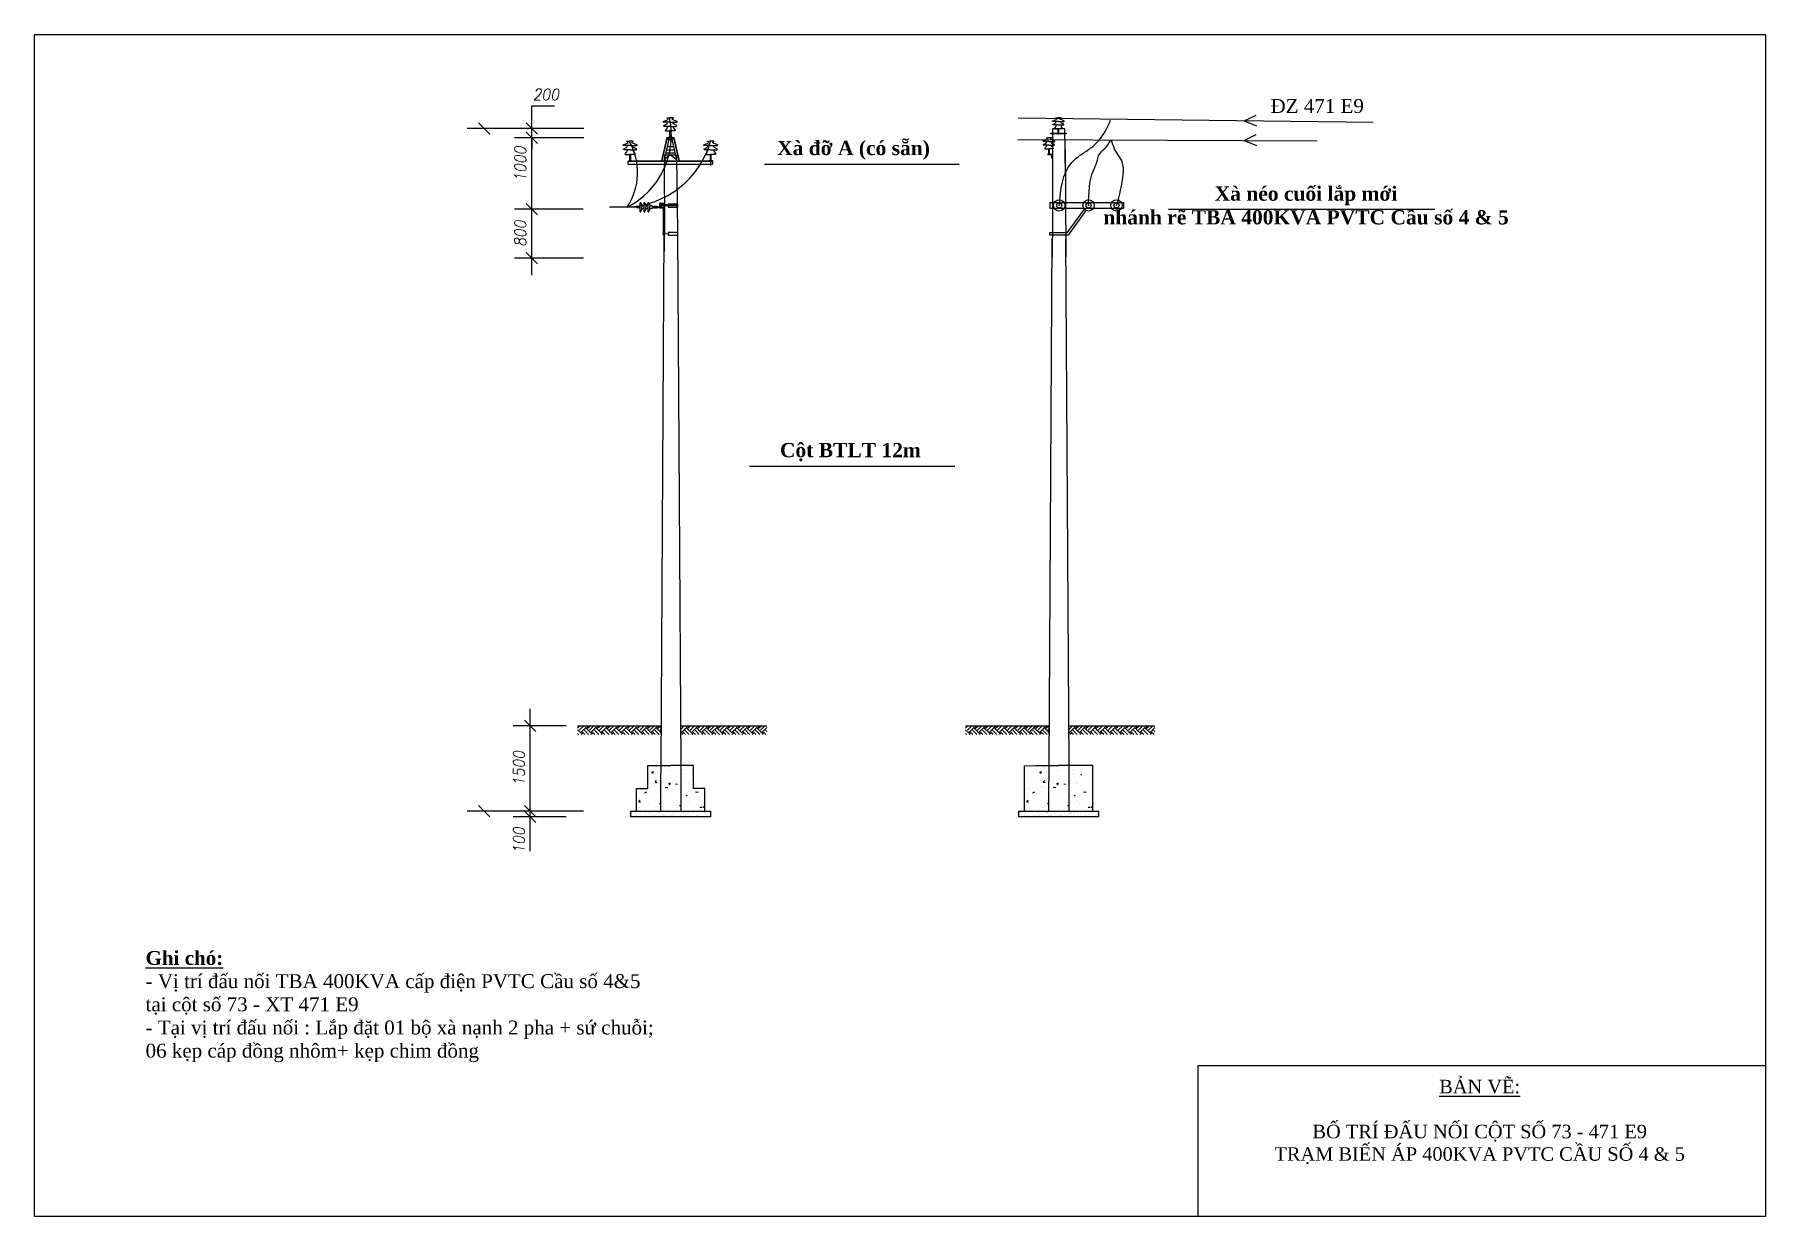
# Model space of a CAD drawing. Header units: inches. Extents: x -246336 to 136055, y -106871 to 69513.
# Drawn here: x -163441 to -142913, y -23762 to -9736 of the extents above; entities that cross this region are included whole.
import ezdxf

# ---------------------------------------------------------------- set-up
doc = ezdxf.new("R2010")
doc.units = ezdxf.units.IN
doc.header["$MEASUREMENT"] = 0
for name, pattern in [('ACAD_ISO10W100', [18.5, 12, -3, 0.5, -3]), ('DASHDOTX2', [2, 1, -0.5, 0, -0.5]), ('DASHED2', [0.375, 0.25, -0.125]), ('DASHEDX2', [1.5, 1, -0.5])]:
    doc.linetypes.add(name, pattern=pattern)
doc.layers.add('XA-TT1', color=7, linetype='Continuous')
doc.layers.add('XA-TT2', color=7, linetype='Continuous')
doc.styles.add('COM2', font='complex.shx', dxfattribs={"width": 0.9, "oblique": 10, "height": 2})
doc.styles.get("Standard").update_dxf_attribs({"font": 'VNTIME_0.TTF', "height": 86})
doc.styles.add('VIET25', font='VNTIME_0.TTF', dxfattribs={"height": 2.5})
doc.styles.add('VIET4', font='Vhtime.ttf', dxfattribs={"height": 4})

# ---------------------------------------------------------------- blocks, each defined once
blk = doc.blocks.new('*X142')
at = {"color": 0}
for p, q in [((96.01, 146.11), (96.01, 146.11)), ((98.68, 145.99), (98.68, 145.99)), ((99.67, 146.04), (99.67, 146.04)), ((96.02, 143.96), (96.02, 143.96)), ((96.08, 145.77), (96.08, 145.77)), ((96.48, 144.99), (96.83, 145.12)), ((96.48, 144.99), (96.73, 144.82)), ((97.06, 145.44), (97.06, 145.44)), ((97.08, 144.06), (97.08, 144.06)), ((97.08, 143.22), (97.32, 143.51)), ((97.08, 143.22), (97.38, 143.19)), ((97.14, 145.72), (97.14, 145.72)), ((97.34, 145.93), (97.34, 145.93)), ((97.68, 143.45), (97.68, 143.45)), ((97.91, 144.21), (97.91, 144.21)), ((99.46, 142.98), (99.81, 143.11)), ((99.46, 142.98), (99.71, 142.81)), ((99.6, 144.38), (99.6, 144.38)), ((99.73, 145.32), (99.73, 145.32)), ((100.35, 143.34), (100.35, 143.34)), ((100.74, 144.15), (100.74, 144.15)), ((101.07, 144.63), (101.07, 144.63)), ((101.34, 145.88), (101.34, 145.88)), ((101.94, 143.05), (101.94, 143.05)), ((102.2, 144.75), (102.2, 144.75)), ((102.32, 144.79), (102.32, 144.79)), ((102.4, 145.21), (102.4, 145.21)), ((102.9, 143.07), (102.9, 143.07)), ((103.02, 143.23), (103.02, 143.23)), ((103.65, 144.65), (103.65, 144.65)), ((103.66, 144.59), (103.79, 144.64)), ((103.66, 144.59), (103.79, 144.5)), ((94.18, 139.77), (94.43, 140.06)), ((94.39, 140.38), (94.39, 140.38)), ((94.45, 142.04), (94.45, 142.04)), ((94.71, 141.99), (94.71, 141.99)), ((95.26, 141.36), (95.61, 141.5)), ((95.28, 140.27), (95.28, 140.27)), ((96.6, 142.24), (96.6, 142.24)), ((96.96, 140.73), (96.96, 140.73)), ((97.02, 142.39), (97.02, 142.39)), ((98.44, 140.68), (98.44, 140.68)), ((98.84, 142.34), (99.28, 142.27)), ((99.54, 142.71), (99.54, 142.71)), ((99.69, 140.85), (99.69, 140.85)), ((99.76, 142.65), (99.76, 142.65)), ((100.66, 142.9), (100.96, 142.88)), ((101.01, 142.82), (101.01, 142.82)), ((101.59, 141.1), (101.59, 141.1)), ((102.05, 140.67), (102.05, 140.67)), ((102.45, 140.96), (102.7, 140.8)), ((103.1, 140), (103.1, 140)), ((103.85, 141.3), (103.85, 141.3)), ((104.17, 141.51), (104.62, 141.45)), ((104.71, 140.56), (104.71, 140.56)), ((104.74, 141.51), (104.74, 141.51)), ((93.97, 138.29), (93.97, 138.29)), ((94.18, 139.77), (94.48, 139.74)), ((94.33, 138.71), (94.33, 138.71)), ((97.13, 138.71), (97.13, 138.71)), ((97.77, 139.46), (98.07, 139.43)), ((98.38, 138.87), (98.38, 138.87)), ((100.27, 139.12), (100.27, 139.12)), ((101.36, 139.14), (101.66, 139.12)), ((103.43, 139.54), (103.43, 139.54)), ((104.68, 139.7), (104.68, 139.7)), ((104.94, 138.83), (105.24, 138.8)), ((105.43, 138.95), (105.68, 138.78)), ((105.77, 139.89), (105.77, 139.89))]:
    blk.add_line(p, q, dxfattribs=at)
blk = doc.blocks.new('*X141')
at = {"color": 0}
for p, q in [((84.21, 152.71), (84.63, 153.13)), ((84.85, 151.81), (84.21, 152.45)), ((84.52, 152.36), (85.29, 153.13)), ((84.85, 152.03), (85.74, 152.91)), ((86.16, 151.61), (85.41, 152.36)), ((85.96, 152.91), (85.74, 153.13)), ((86.62, 151.81), (85.74, 152.69)), ((85.96, 152.69), (86.4, 153.13)), ((86.29, 152.36), (87.06, 153.13)), ((86.62, 152.03), (87.5, 152.91)), ((87.93, 151.61), (87.17, 152.36)), ((88.39, 151.81), (87.5, 152.69)), ((87.73, 152.91), (87.51, 153.13)), ((87.73, 152.69), (88.17, 153.13)), ((88.06, 152.36), (88.83, 153.13)), ((88.39, 152.03), (89.27, 152.91)), ((89.69, 151.61), (88.94, 152.36)), ((89.49, 152.91), (89.27, 153.13)), ((90.16, 151.81), (89.27, 152.69)), ((89.49, 152.69), (89.93, 153.13)), ((89.82, 152.36), (90.6, 153.13)), ((90.16, 152.03), (91.04, 152.91)), ((91.46, 151.61), (90.71, 152.36)), ((91.26, 152.91), (91.04, 153.13)), ((91.92, 151.81), (91.04, 152.69)), ((91.26, 152.69), (91.7, 153.13)), ((91.59, 152.36), (92.36, 153.13)), ((91.92, 152.03), (92.81, 152.91)), ((93.23, 151.61), (92.48, 152.36)), ((93.03, 152.91), (92.81, 153.13)), ((93.69, 151.81), (92.81, 152.69)), ((93.03, 152.69), (93.47, 153.13)), ((93.36, 152.36), (94.13, 153.13)), ((93.69, 152.03), (94.58, 152.91)), ((95, 151.61), (94.24, 152.36)), ((94.8, 152.91), (94.58, 153.13)), ((95.46, 151.81), (94.58, 152.69)), ((94.8, 152.69), (95.24, 153.13)), ((95.13, 152.36), (95.9, 153.13)), ((95.46, 152.03), (96.34, 152.91)), ((96.77, 151.61), (96.01, 152.36)), ((97.23, 151.81), (96.34, 152.69)), ((96.56, 152.91), (96.35, 153.13)), ((96.56, 152.69), (97, 153.13)), ((96.9, 152.36), (97.67, 153.13)), ((97.23, 152.03), (98.11, 152.91)), ((98.53, 151.61), (97.78, 152.36)), ((98.33, 152.91), (98.11, 153.13)), ((98.85, 151.95), (98.11, 152.69)), ((98.33, 152.69), (98.77, 153.13)), ((98.66, 152.36), (98.86, 152.55)), ((102.29, 152.45), (102.97, 153.13)), ((102.29, 153.11), (102.31, 153.13)), ((102.53, 152.03), (103.41, 152.91)), ((103.84, 151.61), (103.08, 152.36)), ((104.3, 151.81), (103.41, 152.69)), ((103.64, 152.91), (103.42, 153.13)), ((103.64, 152.69), (104.08, 153.13)), ((103.97, 152.36), (104.74, 153.13)), ((104.3, 152.03), (105.18, 152.91)), ((105.6, 151.61), (104.85, 152.36)), ((105.4, 152.91), (105.18, 153.13)), ((106.07, 151.81), (105.18, 152.69)), ((105.4, 152.69), (105.84, 153.13)), ((105.73, 152.36), (106.51, 153.13)), ((106.07, 152.03), (106.95, 152.91)), ((107.37, 151.61), (106.62, 152.36)), ((107.17, 152.91), (106.95, 153.13)), ((107.83, 151.81), (106.95, 152.69)), ((107.17, 152.69), (107.61, 153.13)), ((107.5, 152.36), (108.27, 153.13)), ((107.83, 152.03), (108.72, 152.91)), ((109.14, 151.61), (108.39, 152.36)), ((108.94, 152.91), (108.72, 153.13)), ((109.6, 151.81), (108.72, 152.69)), ((108.94, 152.69), (109.38, 153.13)), ((109.27, 152.36), (110.04, 153.13)), ((109.6, 152.03), (110.49, 152.91)), ((110.91, 151.61), (110.15, 152.36)), ((110.71, 152.91), (110.49, 153.13)), ((111.37, 151.81), (110.49, 152.69)), ((110.71, 152.69), (111.15, 153.13)), ((111.04, 152.36), (111.81, 153.13)), ((111.37, 152.03), (112.25, 152.91)), ((112.68, 151.61), (111.92, 152.36)), ((113.14, 151.81), (112.25, 152.69)), ((112.47, 152.91), (112.26, 153.13)), ((112.47, 152.69), (112.91, 153.13)), ((112.81, 152.36), (113.58, 153.13)), ((113.14, 152.03), (114.02, 152.91)), ((114.44, 151.61), (113.69, 152.36)), ((114.24, 152.91), (114.02, 153.13)), ((114.9, 151.81), (114.02, 152.69)), ((114.24, 152.69), (114.68, 153.13)), ((114.57, 152.36), (115.34, 153.13)), ((114.9, 152.03), (115.79, 152.91)), ((116.21, 151.61), (115.46, 152.36)), ((116.01, 152.91), (115.79, 153.13)), ((116.67, 151.81), (115.79, 152.69)), ((116.01, 152.69), (116.45, 153.13)), ((116.34, 152.36), (117.11, 153.13)), ((116.67, 152.03), (117.46, 152.82)), ((117.46, 152.12), (117.23, 152.36)), ((84.39, 151.61), (84.21, 151.79)), ((84.87, 151.61), (85.07, 151.81)), ((85.5, 151.61), (85.07, 152.03)), ((86.64, 151.61), (86.84, 151.81)), ((87.26, 151.61), (86.84, 152.03)), ((88.41, 151.61), (88.61, 151.81)), ((89.03, 151.61), (88.61, 152.03)), ((90.18, 151.61), (90.38, 151.81)), ((90.8, 151.61), (90.38, 152.03)), ((91.94, 151.61), (92.14, 151.81)), ((92.57, 151.61), (92.14, 152.03)), ((93.71, 151.61), (93.91, 151.81)), ((94.34, 151.61), (93.91, 152.03)), ((95.48, 151.61), (95.68, 151.81)), ((96.1, 151.61), (95.68, 152.03)), ((97.25, 151.61), (97.45, 151.81)), ((97.87, 151.61), (97.45, 152.03)), ((102.53, 151.81), (102.3, 152.04)), ((102.55, 151.61), (102.75, 151.81)), ((103.17, 151.61), (102.75, 152.03)), ((104.32, 151.61), (104.52, 151.81)), ((104.94, 151.61), (104.52, 152.03)), ((106.09, 151.61), (106.29, 151.81)), ((106.71, 151.61), (106.29, 152.03)), ((107.85, 151.61), (108.05, 151.81)), ((108.48, 151.61), (108.05, 152.03)), ((109.62, 151.61), (109.82, 151.81)), ((110.25, 151.61), (109.82, 152.03)), ((111.39, 151.61), (111.59, 151.81)), ((112.01, 151.61), (111.59, 152.03)), ((113.16, 151.61), (113.36, 151.81)), ((113.78, 151.61), (113.36, 152.03)), ((114.92, 151.61), (115.13, 151.81)), ((115.55, 151.61), (115.13, 152.03)), ((116.69, 151.61), (116.89, 151.81)), ((117.32, 151.61), (116.89, 152.03))]:
    blk.add_line(p, q, dxfattribs=at)
blk = doc.blocks.new('*X140')
at = {"color": 0}
for p, q in [((93.65, 137.9), (93.65, 137.9)), ((93.76, 137.84), (93.76, 137.84)), ((93.91, 137.94), (93.91, 137.94)), ((94.02, 137.32), (94.02, 137.32)), ((94.32, 137.99), (94.32, 137.99)), ((94.51, 137.36), (94.51, 137.36)), ((94.56, 137.99), (94.56, 137.99)), ((94.62, 137.78), (94.62, 137.78)), ((94.65, 137.91), (94.65, 137.91)), ((95, 138.08), (95, 138.08)), ((95.08, 137.51), (95.08, 137.51)), ((95.1, 137.98), (95.1, 137.98)), ((95.26, 138.11), (95.26, 138.11)), ((95.31, 137.85), (95.31, 137.85)), ((95.32, 137.34), (95.32, 137.34)), ((95.97, 137.83), (95.97, 137.83)), ((96.07, 137.36), (96.07, 137.36)), ((96.59, 137.95), (96.59, 137.95)), ((96.6, 137.33), (96.6, 137.33)), ((96.66, 137.98), (96.66, 137.98)), ((96.87, 137.85), (96.87, 137.85)), ((97.08, 137.49), (97.08, 137.49)), ((97.18, 137.41), (97.18, 137.41)), ((97.28, 137.85), (97.28, 137.85)), ((97.63, 137.37), (97.63, 137.37)), ((97.95, 137.38), (97.95, 137.38)), ((98.15, 137.2), (98.15, 137.2)), ((98.22, 137.99), (98.22, 137.99)), ((98.41, 137.23), (98.41, 137.23)), ((98.43, 137.85), (98.43, 137.85)), ((98.56, 137.84), (98.56, 137.84)), ((98.59, 137.93), (98.59, 137.93)), ((98.68, 137.85), (98.68, 137.85)), ((98.81, 137.29), (98.81, 137.29)), ((99.11, 137.45), (99.11, 137.45)), ((99.19, 137.37), (99.19, 137.37)), ((99.26, 137.4), (99.26, 137.4)), ((99.49, 137.38), (99.49, 137.38)), ((99.75, 137.41), (99.75, 137.41)), ((99.77, 137.99), (99.77, 137.99)), ((99.91, 137.89), (99.91, 137.89)), ((99.98, 137.85), (99.98, 137.85)), ((100.16, 137.47), (100.16, 137.47)), ((100.54, 137.39), (100.54, 137.39)), ((100.62, 137.89), (100.62, 137.89)), ((100.74, 137.37), (100.74, 137.37)), ((100.84, 137.56), (100.84, 137.56)), ((101.1, 137.59), (101.1, 137.59)), ((101.12, 137.43), (101.12, 137.43)), ((101.21, 137.35), (101.21, 137.35)), ((101.22, 137.91), (101.22, 137.91)), ((101.33, 137.99), (101.33, 137.99)), ((101.51, 137.64), (101.51, 137.64)), ((101.54, 137.86), (101.54, 137.86)), ((101.89, 137.44), (101.89, 137.44)), ((102.19, 137.73), (102.19, 137.73)), ((102.3, 137.37), (102.3, 137.37)), ((102.45, 137.77), (102.45, 137.77)), ((102.5, 137.9), (102.5, 137.9)), ((102.62, 137.87), (102.62, 137.87)), ((102.71, 137.79), (102.71, 137.79)), ((102.85, 137.82), (102.85, 137.82)), ((102.89, 137.99), (102.89, 137.99)), ((103.1, 137.86), (103.1, 137.86)), ((103.15, 137.39), (103.15, 137.39)), ((103.2, 137.46), (103.2, 137.46)), ((103.53, 137.91), (103.53, 137.91)), ((103.79, 137.94), (103.79, 137.94)), ((103.85, 137.95), (103.85, 137.95)), ((103.86, 137.38), (103.86, 137.38)), ((104.2, 138), (104.2, 138)), ((104.44, 138), (104.44, 138)), ((104.48, 137.45), (104.48, 137.45)), ((104.65, 137.83), (104.65, 137.83)), ((104.66, 137.86), (104.66, 137.86)), ((104.88, 138.09), (104.88, 138.09)), ((105.14, 138.12), (105.14, 138.12)), ((105.15, 137.97), (105.15, 137.97)), ((105.15, 137.37), (105.15, 137.37)), ((105.24, 137.29), (105.24, 137.29)), ((105.41, 137.38), (105.41, 137.38)), ((105.83, 137.5), (105.83, 137.5)), ((106, 138), (106, 138)), ((106.21, 137.87), (106.21, 137.87)), ((106.43, 137.96), (106.43, 137.96)), ((106.65, 137.81), (106.65, 137.81)), ((106.74, 137.72), (106.74, 137.72)), ((106.97, 137.38), (106.97, 137.38)), ((107.14, 137.52), (107.14, 137.52)), ((107.18, 137.33), (107.18, 137.33)), ((107.56, 138), (107.56, 138))]:
    blk.add_line(p, q, dxfattribs=at)
blk = doc.blocks.new('_OBLIQUE')
at = {"color": 0, "linetype": 'ByBlock'}
blk.add_line((-0.5, -0.5), (0.5, 0.5), dxfattribs=at)
blk = doc.blocks.new('SUDUNG')
at = {"layer": 'XA-TT1', "linetype": 'Continuous'}
for points in [[(0, 1.17), (-0.52, 1.17, -0.756652), (-0.53, 1.23), (-0.21, 1.36, 0.805003), (-0.22, 1.48, -1.319257), (-0.22, 1.52), (-0.06, 1.52)], [(0, 1.17), (0.52, 1.17, 0.756652), (0.53, 1.23), (0.21, 1.36, -0.805003), (0.22, 1.48, 1.319257), (0.22, 1.52), (-0.06, 1.52)], [(0, 0.84), (-0.47, 0.84, -0.745259), (-0.49, 0.92), (-0.3, 1.01, 0.255502), (-0.21, 1.16)], [(-0.21, 0.84), (-0.27, 0.67), (-0.38, 0.55, 0.566381), (-0.35, 0.48), (0, 0.48)], [(0, 0.84), (0.47, 0.84, 0.745259), (0.49, 0.92), (0.3, 1.01, -0.255502), (0.21, 1.16)], [(0.21, 0.84), (0.27, 0.67), (0.38, 0.55, -0.566381), (0.35, 0.48), (0, 0.48)]]:
    blk.add_lwpolyline(points, format="xyb", dxfattribs=at)
blk.add_lwpolyline([(-0.05, 0.48), (-0.05, 0), (0.05, 0), (0.05, 0.48)], close=True, dxfattribs=at)
blk = doc.blocks.new('A$C12321B95')
at = {"layer": 'XA-TT1', "linetype": 'Continuous', "xscale": -2.7, "yscale": 2.7, "zscale": 2.7, "rotation": 90}
blk.add_blockref('SUDUNG', (4.09, 1.48), dxfattribs=at)
blk = doc.blocks.new('546')
for p, q in [((26076, 3613), (26074.9, 3613)), ((26075.2, 3613), (26075.2, 3613)), ((26075.5, 3613), (26075.2, 3613)), ((26075.5, 3613.2), (26075.3, 3613.2)), ((26075.3, 3613), (26075.3, 3613.1)), ((26075.4, 3613.1), (26075.4, 3613)), ((26075.4, 3613.1), (26075.4, 3613)), ((26075.5, 3613.2), (26075.6, 3613.2)), ((26075.5, 3613), (26075.8, 3613)), ((26075.6, 3613.1), (26075.6, 3613)), ((26075.7, 3613), (26075.7, 3613.1)), ((26075.8, 3613), (26075.8, 3613)), ((26076, 3613), (26076.4, 3613.3)), ((26077.1, 3613.3), (26076.4, 3613.3)), ((26085.4, 3617.6), (26084.3, 3614.6)), ((26084.3, 3614.6), (26084.3, 3612.5)), ((26086.3, 3618), (26085.9, 3618)), ((26086.3, 3618), (26086.3, 3607)), ((26090.2, 3617.6), (26089.1, 3614.6)), ((26089.1, 3614.6), (26089.1, 3612.5)), ((26091, 3618), (26090.7, 3618)), ((26091, 3618), (26091, 3607)), ((26094.9, 3617.6), (26093.8, 3614.6)), ((26093.8, 3614.6), (26093.8, 3612.5)), ((26095.7, 3618), (26095.4, 3618)), ((26095.7, 3618), (26095.7, 3607)), ((26095.8, 3613.1), (26097.1, 3613.1)), ((26097.3, 3612.9), (26097.2, 3613)), ((26097.6, 3612.9), (26097.6, 3613)), ((26097.8, 3613.1), (26099.4, 3613.1)), ((26098.1, 3613.1), (26098.2, 3613.1)), ((26077.1, 3612.8), (26074.9, 3612.8)), ((26077.1, 3612.1), (26074.9, 3612.1)), ((26076, 3612), (26074.9, 3612)), ((26075.2, 3611.9), (26075.2, 3612)), ((26075.5, 3611.9), (26075.2, 3611.9)), ((26075.5, 3611.9), (26075.3, 3611.9)), ((26075.3, 3611.9), (26075.3, 3611.8)), ((26075.5, 3611.7), (26075.3, 3611.7)), ((26075.4, 3612.1), (26075.4, 3612.8)), ((26075.4, 3611.8), (26075.4, 3611.9)), ((26075.4, 3611.8), (26075.4, 3611.9)), ((26075.4, 3611.7), (26075.4, 3611.6)), ((26075.4, 3611.6), (26075.5, 3611.6)), ((26075.4, 3611.6), (26075.4, 3611.6)), ((26075.4, 3611.6), (26075.5, 3611.6)), ((26075.5, 3611.9), (26075.6, 3611.9)), ((26075.5, 3611.9), (26075.8, 3611.9)), ((26075.5, 3611.7), (26075.6, 3611.7)), ((26075.6, 3611.6), (26075.5, 3611.6)), ((26075.6, 3611.6), (26075.5, 3611.6)), ((26075.6, 3612.1), (26075.6, 3612.8)), ((26075.6, 3611.8), (26075.6, 3611.9)), ((26075.6, 3611.7), (26075.6, 3611.6)), ((26075.6, 3611.6), (26075.6, 3611.6)), ((26075.7, 3611.9), (26075.7, 3611.8)), ((26075.8, 3611.9), (26075.8, 3612)), ((26076, 3612), (26076.4, 3611.6)), ((26077.1, 3611.6), (26076.4, 3611.6)), ((26077.1, 3612.8), (26078, 3612.8)), ((26077.1, 3612.1), (26078, 3612.1)), ((26077.9, 3612.1), (26078.1, 3612.1)), ((26078, 3612.8), (26078.1, 3612.8)), ((26079.5, 3612.8), (26080.3, 3612.8)), ((26079.5, 3612.1), (26080.3, 3612.1)), ((26084.3, 3610.3), (26084.3, 3612.5)), ((26085.4, 3607.3), (26084.3, 3610.3)), ((26086.3, 3607), (26085.9, 3607)), ((26089.1, 3610.3), (26089.1, 3612.5)), ((26090.2, 3607.3), (26089.1, 3610.3)), ((26091, 3607), (26090.7, 3607)), ((26093.8, 3610.3), (26093.8, 3612.5)), ((26094.9, 3607.3), (26093.8, 3610.3)), ((26095.7, 3607), (26095.4, 3607)), ((26095.8, 3611.8), (26097.1, 3611.8)), ((26097.3, 3612), (26097.2, 3611.9)), ((26097.6, 3612), (26097.6, 3611.9)), ((26097.8, 3611.8), (26099.4, 3611.8)), ((26098.1, 3611.8), (26098.2, 3611.8))]:
    blk.add_line(p, q)
at = {"color": 4}
for p, q in [((26075.5, 3613.7), (26075.5, 3611)), ((26075.4, 3612.1), (26075.4, 3612.3)), ((26075.4, 3612.3), (26075.6, 3612.3)), ((26075.4, 3611.6), (26075.4, 3611.7)), ((26075.6, 3612.1), (26075.6, 3612.3)), ((26075.6, 3611.6), (26075.6, 3611.7))]:
    blk.add_line(p, q, dxfattribs=at)
at = {"color": 9}
for p, q in [((26100.1, 3612.6), (26105.1, 3612.6)), ((26100.1, 3612.3), (26105.3, 3612.3))]:
    blk.add_line(p, q, dxfattribs=at)
for centre, radius in [((26078.8, 3612.5), 0.528), ((26077.1, 3612.5), 0.372)]:
    blk.add_circle(centre, radius)
for centre, radius, start, end in [((26075.3, 3613.1), 0.0644, 32.9022, 147.0978), ((26075.5, 3612.9), 0.224, 60.3023, 119.6977), ((26075.5, 3612.9), 0.224, 60.3023, 119.6977), ((26075.6, 3613.1), 0.0644, 32.9022, 147.0978), ((26077.1, 3612.5), 0.868, 25.3769, 90), ((26078.8, 3612.5), 0.803, 213.6951, 146.3049), ((26080.9, 3612.5), 0.753, 90, 270), ((26085.9, 3617.5), 0.496, 90, 160.2802), ((26090.7, 3617.5), 0.496, 90, 160.2802), ((26095.4, 3617.5), 0.496, 90, 160.2802), ((26096.9, 3612.8), 0.37, 25.6706, 58.4804), ((26098, 3612.8), 0.37, 121.5196, 154.3294), ((26099.4, 3612.5), 0.686, 270, 90), ((26075.3, 3611.9), 0.0644, 32.9022, 147.0978), ((26075.3, 3611.8), 0.0644, 212.9022, 327.0978), ((26075.5, 3611.7), 0.224, 60.3023, 119.6977), ((26075.5, 3611.9), 0.224, 240.3023, 299.6977), ((26075.5, 3611.9), 0.224, 240.3023, 299.6977), ((26075.6, 3611.9), 0.0644, 32.9022, 147.0978), ((26075.6, 3611.8), 0.0644, 212.9022, 327.0978), ((26077.1, 3612.5), 0.868, 270, 334.6231), ((26078, 3613), 0.165, 270, 326.3049), ((26078, 3611.9), 0.165, 33.6951, 90), ((26085.9, 3607.5), 0.496, 199.7198, 270), ((26090.7, 3607.5), 0.496, 199.7198, 270), ((26095.4, 3607.5), 0.496, 199.7198, 270), ((26096.9, 3612.1), 0.37, 301.5196, 334.3294), ((26097.4, 3613.1), 0.198, 225.0339, 314.9661), ((26097.4, 3611.9), 0.198, 45.0339, 134.9661), ((26098, 3612.1), 0.37, 205.6706, 238.4804), ((26099.4, 3612.5), 0.293, 90, 270), ((26099.4, 3612.5), 0.293, 270, 90)]:
    blk.add_arc(centre, radius, start, end)
for points in [[(26080.9, 3613.2), (26081.3, 3613.3), (26081.7, 3613.6), (26082.2, 3614.1), (26083.5, 3614.3), (26083.9, 3614.7), (26084.3, 3614.6)], [(26080.9, 3611.7), (26081.3, 3611.6), (26081.7, 3611.3), (26082.2, 3610.8), (26083.5, 3610.7), (26083.9, 3610.2), (26084.3, 3610.3)]]:
    blk.add_spline(points, degree=3)
for points, knots in [([(26086.3, 3613.4), (26086.3, 3613.5), (26086.6, 3613.7), (26087.1, 3614.4), (26088.2, 3613.9), (26088.6, 3614.8), (26089, 3614.6), (26089.1, 3614.6)], [17.292777, 17.292777, 17.292777, 17.292777, 24.779036, 47.769228, 85.139292, 103.993282, 117.459235, 117.459235, 117.459235, 117.459235]), ([(26091, 3613.5), (26091.1, 3613.5), (26091.3, 3613.8), (26091.7, 3614.4), (26092.9, 3613.9), (26093.3, 3614.8), (26093.7, 3614.6), (26093.8, 3614.6)], [20.754354, 20.754354, 20.754354, 20.754354, 24.779036, 47.769228, 85.139292, 103.993282, 117.459235, 117.459235, 117.459235, 117.459235]), ([(26086.3, 3611.5), (26086.3, 3611.4), (26086.6, 3611.2), (26087.1, 3610.5), (26088.2, 3611), (26088.6, 3610.1), (26089, 3610.3), (26089.1, 3610.3)], [17.292777, 17.292777, 17.292777, 17.292777, 24.779036, 47.769228, 85.139292, 103.993282, 117.459235, 117.459235, 117.459235, 117.459235]), ([(26091, 3611.4), (26091.1, 3611.4), (26091.3, 3611.2), (26091.7, 3610.5), (26092.9, 3611), (26093.3, 3610.1), (26093.7, 3610.3), (26093.8, 3610.3)], [20.754354, 20.754354, 20.754354, 20.754354, 24.779036, 47.769228, 85.139292, 103.993282, 117.459235, 117.459235, 117.459235, 117.459235])]:
    blk.add_open_spline(points, degree=3, knots=knots)
blk.add_open_spline([(26105.1, 3612.6), (26105.1, 3612.6), (26105.2, 3612.4), (26105.2, 3612.3), (26105.3, 3612.3)], degree=3, knots=[23.521858, 23.521858, 23.521858, 23.521858, 27.44351, 31.421956, 31.421956, 31.421956, 31.421956], dxfattribs=at)

msp = doc.modelspace()

# ---------------------------------------------------------------- hatches: boundary and pattern name
h = msp.add_hatch(color=256)
edge = h.paths.add_edge_path()
edge.add_arc((-151289.43, -11762.977), 1.826, 0, 360)
h = msp.add_hatch(color=256)
edge = h.paths.add_edge_path()
edge.add_arc((-150940.731, -11762.992), 1.826, 0, 360)
h = msp.add_hatch(color=256)
edge = h.paths.add_edge_path()
edge.add_arc((-150609.042, -11762.775), 1.826, 0, 360)

# ---------------------------------------------------------------- linework, layer by layer
at = {"color": 4}
for p, q in [((-157545.271, -10852.058), (-157545.271, -10582.058)), ((-157545.271, -10582.058), (-157276.758, -10582.058)), ((-156927.346, -10852.058), (-158311.497, -10852.058)), ((-156927.346, -10852.058), (-157747.771, -10852.058)), ((-157545.271, -11784.692), (-157545.271, -10759.903)), ((-157545.271, -10962.403), (-157545.271, -10852.058)), ((-156927.447, -10962.403), (-157747.771, -10962.403)), ((-156927.447, -10962.403), (-157747.771, -10962.403)), ((-157545.271, -10962.403), (-157545.271, -11097.403)), ((-157545.271, -12592.123), (-157545.271, -11605.388)), ((-156934.408, -11807.887), (-157747.771, -11807.887)), ((-156934.363, -11807.888), (-157747.771, -11807.888)), ((-156930.571, -12389.623), (-157747.771, -12389.623)), ((-156931.213, -18952.125), (-158311.497, -18952.125))]:
    msp.add_line(p, q, dxfattribs=at)
at = {"linetype": 'Continuous'}
msp.add_line((-151777.058, -10725.846), (-147566.315, -10777.287), dxfattribs=at)
for p, q in [((-155937.667, -11065.133), (-155864.886, -11065.133)), ((-151777.984, -10982.49), (-148227.798, -10997.499)), ((-155954.327, -11138.258), (-155848.067, -11138.258)), ((-155946.724, -11104.508), (-155855.83, -11104.508)), ((-156353.189, -11784.612), (-156624.338, -11784.612)), ((-156031.663, -11744.777), (-156031.663, -11793.317)), ((-156031.663, -11793.317), (-155983.063, -11793.377)), ((-156028.845, -11744.777), (-156028.845, -11789.849)), ((-156028.845, -11789.849), (-155983.171, -11789.849)), ((-149993.733, -11806.111), (-146833.875, -11806.111))]:
    msp.add_line(p, q)
at = {"color": 7}
for p, q in [((-151345.504, -11729.095), (-151332.004, -11729.095)), ((-150552.951, -11729.095), (-150566.451, -11729.095))]:
    msp.add_line(p, q, dxfattribs=at)
at = {"color": 2}
for p, q in [((-150991.273, -11807.789), (-151197.614, -12089.958)), ((-150973.396, -11822.104), (-151184.578, -12114.628)), ((-151197.614, -12089.958), (-151405.482, -12089.958)), ((-151405.482, -12089.958), (-151405.467, -12114.628)), ((-151184.578, -12114.628), (-151405.467, -12114.628))]:
    msp.add_line(p, q, dxfattribs=at)
at = {"color": 4, "linetype": 'Continuous'}
for p, q in [((-157136.79, -17939.625), (-157764.808, -17939.625)), ((-157136.79, -19019.625), (-157764.808, -19019.625))]:
    msp.add_line(p, q, dxfattribs=at)
for points in [[(-163441.468, -9736.032), (-142913.439, -9736.032), (-142913.439, -23762.326), (-163441.468, -23762.326)], [(-151388.323, -10905.803), (-151207.845, -10905.803), (-151207.845, -10914.555), (-151388.323, -10914.555)], [(-155828.239, -11766.883), (-156024.918, -11766.883), (-156024.918, -11754.46), (-155828.239, -11754.46)], [(-142913.439, -23762.326), (-149641.881, -23762.326), (-149641.881, -21969.854), (-142913.439, -21969.854)]]:
    msp.add_lwpolyline(points, close=True)
for points in [[(-155941.557, -10956.571), (-156005.339, -11233.883)], [(-155939.318, -10959.383), (-156002.598, -11234.514)], [(-155921.754, -10995.946), (-155977.93, -11240.187)], [(-155941.557, -10956.571), (-155918.52, -10981.883)], [(-155941.557, -10956.571), (-155860.996, -10956.571)], [(-155939.318, -10959.383), (-155915.35, -10959.383)], [(-155923.777, -10953.202), (-155923.777, -10956.577)], [(-155923.777, -10953.202), (-155878.777, -10953.202)], [(-155923.777, -10956.577), (-155878.777, -10956.577)], [(-155918.52, -10981.883), (-155921.754, -10995.946)], [(-155918.52, -10981.883), (-155884.034, -10981.883)], [(-155915.349, -10956.577), (-155915.363, -10981.883)], [(-155887.224, -10956.577), (-155887.238, -10981.883)], [(-155887.225, -10959.383), (-155863.235, -10959.383)], [(-155884.034, -10981.883), (-155860.996, -10956.571)], [(-155884.034, -10981.883), (-155880.799, -10995.946)], [(-155880.799, -10995.946), (-155824.624, -11240.187)], [(-155878.777, -10953.202), (-155878.777, -10956.577)], [(-155863.235, -10959.383), (-155799.955, -11234.514)], [(-155860.996, -10956.571), (-155797.214, -11233.883)], [(-156401.902, -11233.883), (-155400.652, -11233.883)], [(-156401.902, -11237.821), (-155400.652, -11237.821)], [(-156401.902, -11273.258), (-155400.652, -11273.258)], [(-155445.652, -11230.508), (-155445.652, -11233.883)], [(-155445.652, -11230.508), (-155400.652, -11230.508)], [(-155445.652, -11233.883), (-155400.652, -11233.883)], [(-155400.652, -11230.508), (-155400.652, -11233.883)], [(-155400.652, -11233.883), (-155400.652, -11273.258)], [(-156067.341, -11787.058), (-156067.341, -11781.435), (-156017.537, -11781.435), (-156017.533, -11731.631), (-156011.909, -11731.631), (-156011.909, -11787.058), (-156067.341, -11787.058)]]:
    msp.add_lwpolyline(points)
at = {"color": 9}
for points in [[(-155932.652, -10961.33), (-155937.101, -10965.221)], [(-155931.541, -10962.6), (-155935.99, -10966.492)], [(-155930.43, -10963.87), (-155934.879, -10967.762)], [(-155930.43, -10963.87), (-155934.879, -10967.762)], [(-155929.319, -10965.141), (-155933.768, -10969.032)], [(-155928.208, -10966.411), (-155932.657, -10970.302)], [(-155927.097, -10967.681), (-155931.546, -10971.572)], [(-155925.986, -10968.951), (-155930.435, -10972.842)], [(-155924.875, -10970.221), (-155929.324, -10974.113)], [(-155923.764, -10971.491), (-155928.213, -10975.383)], [(-155923.764, -10971.491), (-155928.213, -10975.383)], [(-155922.653, -10972.762), (-155927.102, -10976.653)], [(-155921.542, -10974.032), (-155925.991, -10977.923)], [(-155920.431, -10975.302), (-155924.88, -10979.193)], [(-155919.32, -10976.572), (-155923.769, -10980.464)], [(-155918.209, -10977.842), (-155922.658, -10981.734)], [(-155884.345, -10977.842), (-155879.896, -10981.734)], [(-155883.234, -10976.572), (-155878.785, -10980.464)], [(-155882.123, -10975.302), (-155877.674, -10979.193)], [(-155881.012, -10974.032), (-155876.563, -10977.923)], [(-155879.901, -10972.762), (-155875.452, -10976.653)], [(-155878.79, -10971.491), (-155874.341, -10975.383)], [(-155878.79, -10971.491), (-155874.341, -10975.383)], [(-155877.679, -10970.221), (-155873.23, -10974.113)], [(-155876.568, -10968.951), (-155872.119, -10972.842)], [(-155875.457, -10967.681), (-155871.008, -10971.572)], [(-155874.346, -10966.411), (-155869.897, -10970.302)], [(-155873.235, -10965.141), (-155868.786, -10969.032)], [(-155872.124, -10963.87), (-155867.675, -10967.762)], [(-155872.124, -10963.87), (-155867.675, -10967.762)], [(-155871.013, -10962.6), (-155866.564, -10966.492)], [(-155869.902, -10961.33), (-155865.453, -10965.221)]]:
    msp.add_lwpolyline(points, dxfattribs=at)
at = {"color": 8, "linetype": 'DASHED2', "ltscale": 0.2}
for points in [[(-155915.362, -10979.071), (-155887.237, -10979.071)], [(-155915.35, -10959.389), (-155887.225, -10959.389)]]:
    msp.add_lwpolyline(points, dxfattribs=at)
at = {"color": 9, "linetype": 'ACAD_ISO10W100', "ltscale": 0.5}
msp.add_lwpolyline([(-155423.152, -11212.311), (-155423.152, -11289.196)], dxfattribs=at)
at = {"color": 4, "linetype": 'DASHDOTX2'}
for points in [[(-155926.578, -11766.883), (-155992.78, -11766.883)], [(-155926.578, -11766.883), (-155992.78, -11766.883)], [(-155926.578, -12101.003), (-155992.78, -12101.003)], [(-155926.578, -12101.003), (-155992.78, -12101.003)]]:
    msp.add_lwpolyline(points, dxfattribs=at)
at = {"color": 3}
msp.add_lwpolyline([(-155983.153, -11771.382), (-155987.138, -11771.382), (-155987.138, -12112.061), (-155983.153, -12112.061)], close=True, dxfattribs=at)
at = {"color": 2}
for points in [[(-155812.405, -11750.107), (-155926.578, -11750.107), (-155926.578, -11783.658), (-155812.405, -11783.658)], [(-155812.405, -11750.107), (-155926.578, -11750.107), (-155926.578, -11783.658), (-155812.405, -11783.658)], [(-155812.405, -12084.227), (-155926.578, -12084.227), (-155926.578, -12117.778), (-155812.405, -12117.778)], [(-155812.405, -12084.227), (-155926.578, -12084.227), (-155926.578, -12117.778), (-155812.405, -12117.778)]]:
    msp.add_lwpolyline(points, close=True, dxfattribs=at)
for centre, radius in [((-151289.43, -11762.977), 67.538), ((-150940.731, -11762.992), 67.538), ((-150609.042, -11762.775), 67.538), ((-151289.43, -11762.977), 29.717), ((-151289.43, -11762.977), 1.826), ((-150940.731, -11762.992), 29.717), ((-150940.731, -11762.992), 1.826), ((-150609.042, -11762.775), 29.717), ((-150609.042, -11762.775), 1.826)]:
    msp.add_circle(centre, radius)
for centre, radius, start, end in [((-156848.244, -10928.447), 959.528, 296.8391997, 12.3705671), ((-157036.008, -11370.506), 746.39, 326.3022914, 29.7451079), ((-156464.928, -10702.717), 1083.045, 272.6407466, 344.0580149)]:
    msp.add_arc(centre, radius, start, end)
at = {"layer": 'XA-TT1', "color": 3}
for p, q in [((-149094.683, -10760.294), (-148952.063, -10690.45)), ((-149094.683, -10760.294), (-148950.247, -10817.396)), ((-149094.108, -10993.494), (-148951.488, -10923.65)), ((-149094.108, -10993.494), (-148949.673, -11050.595))]:
    msp.add_line(p, q, dxfattribs=at)
at = {"layer": 'XA-TT1'}
for p, q in [((-156401.902, -11273.258), (-156401.902, -11237.821)), ((-155962.979, -11252.393), (-155962.855, -11210.545)), ((-155901.111, -11161.455), (-155962.855, -11210.545)), ((-155901.111, -11161.455), (-155837.993, -11210.545))]:
    msp.add_line(p, q, dxfattribs=at)
at = {"layer": 'XA-TT1', "color": 7}
msp.add_line((-151410.315, -11154.542), (-151395.69, -11154.542), dxfattribs=at)
at = {"layer": 'XA-TT1', "color": 7, "flags": 128}
for points in [[(-155838.619, -11229.03), (-155838.575, -11241.417)], [(-151427.029, -11154.52), (-151375.842, -11154.52), (-151375.842, -11205.707)], [(-151427.029, -11159.639), (-151380.961, -11159.639), (-151380.961, -11205.707)]]:
    msp.add_lwpolyline(points, dxfattribs=at)
at = {"layer": 'XA-TT2', "color": 2, "ltscale": 5}
for p, q in [((-151370.114, -10852.058), (-151370.251, -11908.173)), ((-151225.327, -10852.058), (-151218.306, -11403.289)), ((-155971.862, -11161.455), (-155972.715, -11403.29)), ((-155971.921, -11161.455), (-155971.954, -11204.79)), ((-155830.688, -11161.455), (-155825.961, -11403.296)), ((-155830.3, -11161.455), (-155830.239, -11204.79)), ((-151219.919, -11104.814), (-151215.264, -11612.086)), ((-155973.829, -11400.901), (-155972.499, -11874.622)), ((-155825.961, -11403.296), (-155816.461, -12096.918)), ((-151215.264, -11612.086), (-151210.722, -12375.112)), ((-155972.499, -11874.622), (-155975.079, -12308.102)), ((-155977.972, -12096.918), (-156015.566, -18412.125)), ((-155816.461, -12096.918), (-155778.866, -18412.125)), ((-151370.251, -11908.173), (-151372.632, -12377.294)), ((-151375.924, -12163.928), (-151413.119, -18412.125)), ((-151213.615, -12163.928), (-151176.419, -18412.125))]:
    msp.add_line(p, q, dxfattribs=at)
at = {"layer": 'XA-TT2', "color": 4, "linetype": 'Continuous'}
for p, q in [((-157562.308, -10941.792), (-157562.308, -10941.792)), ((-157562.308, -19426.307), (-157562.308, -17737.125))]:
    msp.add_line(p, q, dxfattribs=at)
at = {"layer": 'XA-TT2', "color": 3}
for p, q in [((-152477.613, -11277.258), (-154785.753, -11277.258)), ((-152529.045, -14862.417), (-154962.358, -14862.417)), ((-152529.045, -14862.417), (-153531.024, -14862.417))]:
    msp.add_line(p, q, dxfattribs=at)
at = {"layer": 'XA-TT2', "color": 5}
for p, q in [((-157001.79, -17939.625), (-156012.81, -17939.625)), ((-155781.623, -17939.625), (-154757.361, -17939.625)), ((-152399.343, -17939.625), (-151410.363, -17939.625)), ((-151179.175, -17939.625), (-150154.913, -17939.625))]:
    msp.add_line(p, q, dxfattribs=at)
at = {"layer": 'XA-TT2'}
for p, q in [((-156012.81, -17939.625), (-156013.815, -18042.596)), ((-155781.623, -17939.625), (-155780.618, -18042.596)), ((-151410.363, -17939.625), (-151411.368, -18042.596)), ((-151179.175, -17939.625), (-151178.171, -18042.596))]:
    msp.add_line(p, q, dxfattribs=at)
at = {"layer": 'XA-TT2', "color": 2}
for points in [[(-151370.114, -10852.058), (-151225.327, -10852.058)], [(-155971.921, -11161.455), (-155830.3, -11161.455)]]:
    msp.add_lwpolyline(points, dxfattribs=at)
at = {"layer": 'XA-TT2'}
for points in [[(-155977.663, -11793.377), (-155977.663, -11739.377), (-156031.663, -11739.377), (-156031.663, -11744.777), (-155983.063, -11744.777), (-155983.063, -11793.377)], [(-155977.663, -11793.377), (-155977.663, -11739.377), (-156031.663, -11739.377), (-156031.663, -11744.777), (-155983.063, -11744.777), (-155983.063, -11793.377)], [(-156369.716, -19019.625), (-156369.716, -18952.125), (-155424.716, -18952.125), (-155424.716, -19019.625)], [(-151767.269, -19019.625), (-151767.269, -18952.125), (-150822.269, -18952.125), (-150822.269, -19019.625)]]:
    msp.add_lwpolyline(points, close=True, dxfattribs=at)
for points in [[(-151399.028, -11729.095), (-150526.049, -11729.095)], [(-151399.028, -11729.095), (-151399.028, -11796.105)], [(-151399.028, -11796.105), (-150526.049, -11796.105)], [(-150526.049, -11729.095), (-150526.049, -11796.105)], [(-156302.216, -18952.125), (-156302.216, -18682.125), (-156167.216, -18682.125), (-156167.216, -18412.125), (-155897.216, -18412.125)], [(-155492.216, -18952.125), (-155492.216, -18682.125), (-155627.216, -18682.125), (-155627.216, -18412.125), (-155897.216, -18412.125)], [(-151699.769, -18952.125), (-151699.769, -18414.733), (-151564.769, -18412.125), (-151564.769, -18412.125), (-151294.769, -18412.125)], [(-150889.769, -18952.125), (-150889.769, -18411.146), (-151024.769, -18412.125), (-151024.769, -18412.125), (-151294.769, -18412.125)]]:
    msp.add_lwpolyline(points, dxfattribs=at)
at = {"layer": 'XA-TT2', "color": 2, "linetype": 'DASHEDX2'}
for points in [[(-156015.566, -18412.125), (-156018.716, -18952.125)], [(-155778.866, -18412.125), (-155775.716, -18952.125)], [(-151413.119, -18412.125), (-151416.269, -18952.125)], [(-151176.419, -18412.125), (-151173.269, -18952.125)]]:
    msp.add_lwpolyline(points, dxfattribs=at)
at = {"layer": 'XA-TT2', "color": 5}
for points in [[(-151287.604, -11762.977), (-151141.367, -11255.969), (-151032.795, -11162.387), (-150912.967, -11080.502), (-150815.652, -10990.087), (-150679.72, -10751.557)], [(-150940.756, -11761.166), (-150883.046, -11347.422), (-150841.868, -11248.22), (-150819.356, -11165.873), (-150701.017, -11026.512), (-150684.402, -10991.631), (-150701.017, -11026.512)], [(-150607.216, -11762.775), (-150530.971, -11394.158), (-150542.228, -11244.479), (-150632.134, -11094.8), (-150667.283, -10991.774)]]:
    msp.add_spline(points, degree=3, dxfattribs=at)

# ---------------------------------------------------------------- block references
at = {"color": 4, "xscale": 135.0000000000819, "yscale": 135.0000000000819, "zscale": 135}
for p, rotation in [((-158108.997, -10852.058), 90), ((-157545.271, -10852.058), 270), ((-157545.271, -10962.403), 90), ((-157545.271, -10962.403), 90), ((-157545.271, -11807.887), 270), ((-157545.271, -11807.888), 90), ((-157545.271, -12389.623), 270), ((-158108.997, -18952.125), 270)]:
    msp.add_blockref('_OBLIQUE', p, dxfattribs=dict(at, rotation=rotation))
at = {"xscale": 10, "yscale": 10, "zscale": 10, "rotation": 180}
msp.add_blockref('546', (104698.518, 24339.883), dxfattribs=at)
at = {"layer": 'XA-TT1', "rotation": 90}
for p, xscale, yscale, zscale in [((-155819.181, -10722.884), -56.25, 56.25, 56.25), ((-151228.912, -10722.884), -46.81130433261842, 46.81130433261842, 46.81130433256156), ((-156296.148, -11000.191), -56.25, 56.25, 56.25), ((-155339.838, -11000.191), -56.25, 56.25, 56.25), ((-151341.213, -10962.871), -46.81130433261842, 46.81130433261842, 46.81130433256156)]:
    msp.add_blockref('A$C12321B95', p, dxfattribs=dict(at, xscale=xscale, yscale=yscale, zscale=zscale))
at = {"layer": 'XA-TT2', "color": 4, "linetype": 'Continuous', "xscale": 135.0000000000819, "yscale": 135.0000000000819, "zscale": 135}
for p, rotation in [((-157562.308, -17939.625), 90), ((-157562.308, -18952.125), 270), ((-157562.308, -19019.625), 90)]:
    msp.add_blockref('_OBLIQUE', p, dxfattribs=dict(at, rotation=rotation))
at = {"layer": 'XA-TT2', "xscale": 67.50000000065484, "yscale": 67.50000000004093, "zscale": 67.5}
for name, p in [('*X141', (-162685.974, -28275.957)), ('*X141', (-158083.527, -28275.957)), ('*X142', (-162633.11, -28275.957)), ('*X142', (-158030.663, -28275.957)), ('*X140', (-162685.974, -28275.957)), ('*X140', (-158083.527, -28275.957))]:
    msp.add_blockref(name, p, dxfattribs=at)

# ---------------------------------------------------------------- texts
at = {"insert": (-157377.264, -10447.058), "char_height": 135, "attachment_point": 5, "style": 'COM2'}
msp.add_mtext('\\A1;200', dxfattribs=at)
at = {"char_height": 135, "attachment_point": 5, "rotation": 90, "style": 'COM2'}
for s, insert in [('\\A1;1000', (-157680.271, -11272.297)), ('\\A1;800', (-157680.271, -12098.755)), ('1500', (-157697.308, -18445.875)), ('\\A1;100', (-157697.308, -19300.256))]:
    msp.add_mtext(s, dxfattribs=dict(at, insert=insert))
at = {"char_height": 168.75, "style": 'VIET4'}
for s, insert, width, attachment_point in [('{\\fTimes New Roman|b1|i0|c0|p18;Xà \\fTimes New Roman|b1|i0|c238|p18;đ\\fTimes New Roman|b1|i0|c0|p18;ỡ A (có sẵn)}', (-154634.691, -10997.633), 5482.49361, 1), ('{\\fTimes New Roman|b1|i0|c0|p18;Xà néo cuối lắp mới\\Pnhánh rẽ TBA 400KVA PVTC Cầu số 4 & 5}', (-148361.999, -11538.686), 5262.40857, 2), ('{\\fTimes New Roman|b1|i0|c0|p18;Cột BTLT 12m}', (-154601.658, -14582.87), 2569.33551, 1)]:
    msp.add_mtext(s, dxfattribs=dict(at, insert=insert, width=width, attachment_point=attachment_point))
at = {"color": 7, "insert": (-146302.071, -22141.403), "char_height": 160, "width": 5937.52381, "attachment_point": 2}
msp.add_mtext('{\\fTimes New Roman|b0|i0|c0|p18;\\LBẢN VẼ:\\P\\P\\lBỐ TRÍ \\fTimes New Roman|b0|i0|c238|p18;Đ\\fTimes New Roman|b0|i0|c0|p18;ẤU NỐI CỘT SỐ 73 - 471 E9 \\PTRẠM BIẾN ÁP 400KVA PVTC CẦU SỐ 4 & 5}', dxfattribs=at)
at = {"layer": 'XA-TT1', "style": 'VIET25'}
msp.add_text('§Z 471 E9', height=165, dxfattribs=at).set_placement((-148783.126, -10665.264))
at = {"layer": 'XA-TT1', "insert": (-162125.285, -20612.617), "char_height": 165, "width": 12924.45, "attachment_point": 1, "style": 'VIET25'}
msp.add_mtext('{\\f.VnTimeH|b1|i0|c0|p34;\\LGhi chó:\\f.VnTimeH|b0|i0|c0|p34;\\l\\P\\fTimes New Roman|b0|i0|c0|p18;- Vị trí \\fTimes New Roman|b0|i0|c238|p18;đ\\fTimes New Roman|b0|i0|c0|p18;ấu nối TBA 400KVA cấp \\fTimes New Roman|b0|i0|c238|p18;đ\\fTimes New Roman|b0|i0|c0|p18;iện PVTC Cầu số 4&5\\Ptại cột số 73 - XT 471 E9\\P- Tại vị trí \\fTimes New Roman|b0|i0|c238|p18;đ\\fTimes New Roman|b0|i0|c0|p18;ấu nối : Lắp \\fTimes New Roman|b0|i0|c238|p18;đ\\fTimes New Roman|b0|i0|c0|p18;ặt 01 bộ xà nạnh 2 pha + sứ chuỗi; \\P06 kẹp cáp \\fTimes New Roman|b0|i0|c238|p18;đ\\fTimes New Roman|b0|i0|c0|p18;ồng nhôm+ kẹp chim \\fTimes New Roman|b0|i0|c238|p18;đ\\fTimes New Roman|b0|i0|c0|p18;ồng}', dxfattribs=at)

doc.saveas('drawing.dxf')
